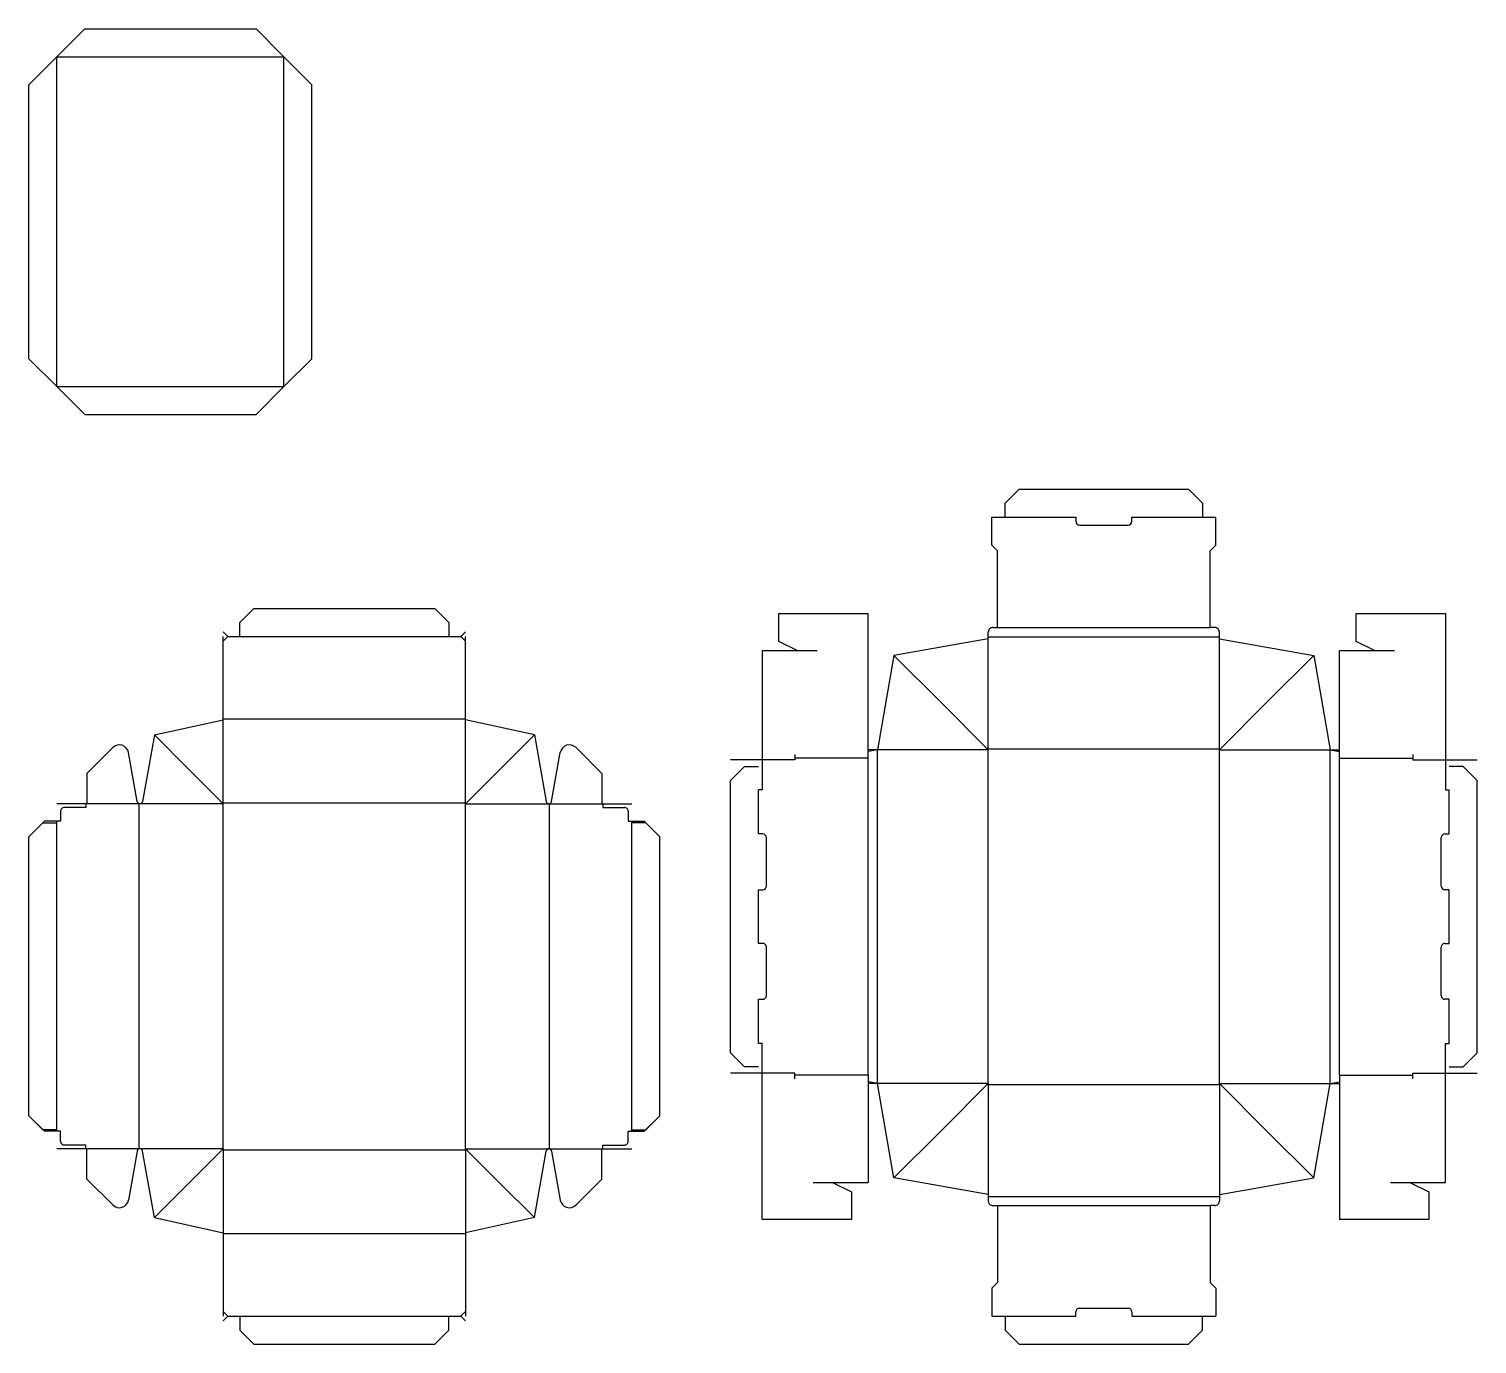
# Model space of a CAD drawing. Extents: x 0 to 777, y 0 to 705.
import ezdxf

# ---------------------------------------------------------------- set-up
doc = ezdxf.new("R2010")
doc.units = 0
for name, color, linetype in [('CREASE', 3, 'CONTINUOUS'), ('CUT', 7, 'CONTINUOUS'), ('HALFCUT', 2, 'CONTINUOUS')]:
    doc.layers.add(name, color=color, linetype=linetype)

msp = doc.modelspace()

# ---------------------------------------------------------------- linework, layer by layer
at = {"layer": 'CREASE'}
for p, q in [((15, 513.4), (15, 690.2)), ((15, 690.2), (136.8, 690.2)), ((136.8, 513.4), (136.8, 690.2)), ((15, 513.4), (136.8, 513.4)), ((519.6, 384.2), (633.6, 384.2)), ((106.7, 379.4), (141.7, 379.4)), ((196.7, 379.4), (231.7, 379.4)), ((514.6, 379.2), (638.6, 379.2)), ((514.6, 319.2), (514.6, 378.2)), ((638.6, 319.2), (638.6, 378.2)), ((489.3094, 343.9906), (464.0188, 369.2812)), ((663.8906, 343.9906), (689.1812, 369.2812)), ((104.2, 335.2), (234.2, 335.2)), ((104.2, 289.7), (104.2, 334.7)), ((234.2, 289.7), (234.2, 334.7)), ((85.7352, 308.1648), (67.2703, 326.6297)), ((252.6648, 308.1648), (271.1297, 326.6297)), ((455.1, 139.7), (455.1, 318.7)), ((514.6, 318.7), (455.1, 318.7)), ((514.6, 319.2), (638.6, 319.2)), ((514.6, 318.7), (514.6, 319.2)), ((514.6, 139.7), (514.6, 318.7)), ((638.6, 319.2), (638.6, 318.7)), ((638.6, 139.7), (638.6, 318.7)), ((638.6, 318.7), (698.1, 318.7)), ((698.1, 139.7), (698.1, 318.7)), ((450.1, 314.1986), (410.901, 314.1986)), ((450.1, 144.2), (450.1, 314.2)), ((703.1, 144.2), (703.1, 314.2)), ((703.1, 314.1986), (742.299, 314.1986)), ((59.2, 289.7), (31.098, 289.7)), ((59.2, 104.7), (59.2, 289.7)), ((104.2, 289.7), (59.2, 289.7)), ((104.2, 290.2), (234.2, 290.2)), ((104.2, 104.7), (104.2, 289.7)), ((234.2, 104.7), (234.2, 289.7)), ((234.2, 289.7), (279.2, 289.7)), ((279.2, 104.7), (279.2, 289.7)), ((279.2, 289.7), (307.302, 289.7)), ((15, 235.302), (15, 280.302)), ((323.4, 235.302), (323.4, 280.302)), ((15, 114.098), (15, 159.098)), ((323.4, 114.098), (323.4, 159.098)), ((450.1, 144.2014), (410.901, 144.2014)), ((703.1, 144.2014), (742.299, 144.2014)), ((514.6, 139.7), (455.1, 139.7)), ((514.6, 139.7), (514.6, 139.2)), ((514.6, 139.2), (638.6, 139.2)), ((514.6, 139.2), (514.6, 80.2)), ((638.6, 139.2), (638.6, 139.7)), ((638.6, 139.7), (698.1, 139.7)), ((638.6, 139.2), (638.6, 80.2)), ((489.3094, 114.4094), (464.0188, 89.1188)), ((663.8906, 114.4094), (689.1812, 89.1188)), ((59.2, 104.7), (31.098, 104.7)), ((104.2, 104.7), (59.2, 104.7)), ((104.2, 104.7), (104.2, 59.7)), ((104.2, 104.2), (234.2, 104.2)), ((234.2, 104.7), (279.2, 104.7)), ((234.2, 104.7), (234.2, 59.7)), ((279.2, 104.7), (307.302, 104.7)), ((85.7352, 86.2352), (67.2703, 67.7703)), ((252.6648, 86.2352), (271.1297, 67.7703)), ((514.6, 79.2), (638.6, 79.2)), ((519.6, 74.2), (633.6, 74.2)), ((104.2, 59.2), (234.2, 59.2)), ((106.7, 15), (141.7, 15)), ((196.7, 15), (231.7, 15))]:
    msp.add_line(p, q, dxfattribs=at)
at = {"layer": 'CUT'}
for p, q in [((15, 690.2), (30, 705.2)), ((30, 705.2), (121.8, 705.2)), ((121.8, 705.2), (136.8, 690.2)), ((0, 675.2), (15, 690.2)), ((151.8, 675.2), (136.8, 690.2)), ((0, 528.4), (0, 675.2)), ((151.8, 528.4), (151.8, 675.2)), ((15, 513.4), (0, 528.4)), ((136.8, 513.4), (151.8, 528.4)), ((15, 513.4), (30, 498.4)), ((121.8, 498.4), (136.8, 513.4)), ((30, 498.4), (121.8, 498.4)), ((523.6, 450.9), (531.1, 458.4)), ((531.1, 458.4), (622.1, 458.4)), ((622.1, 458.4), (629.6, 450.9)), ((523.6, 443.4), (523.6, 450.9)), ((629.6, 450.9), (629.6, 443.4)), ((516.6002, 428.3998), (516.6002, 443.3999)), ((561.6, 443.4), (561.6, 441.2)), ((591.6, 441.2), (591.6, 443.4)), ((636.5998, 428.3998), (636.5998, 443.3999)), ((563.6, 439.2), (589.6, 439.2)), ((519.6024, 425.3976), (516.6002, 428.3998)), ((633.5976, 425.3976), (636.5998, 428.3998)), ((519.6024, 384.2), (519.6024, 425.3976)), ((633.5976, 384.2), (633.5976, 425.3976)), ((113.2, 386.9), (120.7, 394.4)), ((120.7, 394.4), (217.7, 394.4)), ((217.7, 394.4), (225.2, 386.9)), ((402.2121, 376.6967), (402.2121, 391.6968)), ((402.2121, 391.6968), (450.1, 391.6968)), ((450.1, 314.1986), (450.1, 391.6968)), ((711.9072, 376.6967), (711.9072, 391.6968)), ((711.9072, 391.6968), (759.8, 391.6968)), ((759.8, 391.6968), (759.8, 313.239)), ((106.7, 379.4), (104.2, 381.9)), ((113.2, 379.4), (113.2, 386.9)), ((225.2, 386.9), (225.2, 379.4)), ((231.7, 379.4), (234.2, 381.9)), ((514.6, 379.2), (514.6, 381.7)), ((517.1012, 384.2), (519.6024, 384.2)), ((636.0988, 384.2), (633.5976, 384.2)), ((638.6, 379.2), (638.6, 381.7)), ((104.2, 334.7), (104.2, 379.4)), ((104.2, 376.9), (106.7, 379.4)), ((234.2, 376.9), (231.7, 379.4)), ((234.2, 334.7), (234.2, 379.4)), ((412.4815, 371.6978), (402.2121, 376.6967)), ((514.6, 378.2), (464.0188, 369.2812)), ((514.6, 378.2), (514.6, 379.2)), ((638.6, 378.2), (638.6, 379.2)), ((638.6, 378.2), (689.1812, 369.2812)), ((722.1801, 371.6978), (711.9072, 376.6967)), ((422.7508, 371.6978), (393.4, 371.6978)), ((393.4, 371.6978), (393.4, 313.239)), ((464.0188, 369.2812), (455.1, 318.7)), ((689.1812, 369.2812), (698.1, 318.7)), ((703.1, 314.1986), (703.1, 371.6978)), ((732.4495, 371.6978), (703.1, 371.6978)), ((514.6, 318.7), (489.3094, 343.9906)), ((638.6, 318.7), (663.8906, 343.9906)), ((67.2703, 326.6297), (104.2, 334.7)), ((271.1297, 326.6297), (234.2, 334.7)), ((67.2703, 326.6297), (60.9772, 290.9395)), ((271.1297, 326.6297), (277.4228, 290.9395)), ((44.938, 319.838), (31.098, 305.998)), ((293.462, 319.838), (307.302, 305.998)), ((455.1, 318.7), (450.1, 318.7)), ((455.1, 318.7), (450.1, 317.8181)), ((698.1, 318.7), (703.1, 318.7)), ((698.1, 318.7), (703.1, 317.8181)), ((58.0228, 290.9395), (53.3975, 317.1707)), ((280.3772, 290.9395), (285.0025, 317.1707)), ((393.4, 313.239), (376.4, 313.239)), ((410.901, 313.239), (393.4, 313.239)), ((393.4, 313.239), (393.4, 297.1982)), ((410.901, 316.1988), (410.901, 314.1986)), ((410.901, 314.1986), (410.901, 313.239)), ((742.299, 316.1988), (742.299, 314.1986)), ((742.299, 314.1986), (742.299, 313.239)), ((742.299, 313.239), (759.8, 313.239)), ((759.8, 313.239), (776.8, 313.239)), ((759.8, 313.239), (759.8, 297.1982)), ((31.098, 305.998), (31.098, 289.7)), ((104.2, 289.7), (85.7352, 308.1648)), ((234.2, 289.7), (252.6648, 308.1648)), ((307.302, 305.998), (307.302, 289.7)), ((376.4, 302.2), (383.9, 309.7)), ((383.9, 309.7), (391.4, 309.7)), ((769.3, 309.7), (761.8, 309.7)), ((776.8, 302.2), (769.3, 309.7)), ((376.4, 156.2), (376.4, 302.2)), ((393.4, 297.1982), (391.4, 297.1982)), ((759.8, 297.1982), (761.8, 297.1982)), ((776.8, 156.2), (776.8, 302.2)), ((31.098, 289.7), (15, 289.7)), ((30.4995, 287.7), (18.9988, 287.7)), ((30.4995, 289.7), (30.4995, 287.7)), ((307.302, 289.7), (323.4, 289.7)), ((307.9005, 289.7), (307.9005, 287.7)), ((307.9005, 287.7), (319.4012, 287.7)), ((8.2991, 280.302), (0, 272.002)), ((16.9987, 280.302), (8.2991, 280.302)), ((16.9987, 285.7), (16.9987, 280.302)), ((321.4013, 285.7), (321.4013, 280.302)), ((321.4013, 280.302), (330.1009, 280.302)), ((330.1009, 280.302), (338.4, 272.002)), ((0, 272.002), (7.5, 279.502)), ((0, 122.398), (0, 272.002)), ((7.5, 279.502), (15, 279.502)), ((330.9, 279.502), (323.4, 279.502)), ((338.4, 272.002), (330.9, 279.502)), ((338.4, 122.398), (338.4, 272.002)), ((393.6, 273.5385), (391.4, 273.5385)), ((759.6, 273.5385), (761.8, 273.5385)), ((395.6, 245.5385), (395.6, 271.5385)), ((757.6, 245.5385), (757.6, 271.5385)), ((391.4, 243.5385), (393.6, 243.5385)), ((761.8, 243.5385), (759.6, 243.5385)), ((393.6, 214.8615), (391.4, 214.8615)), ((395.6, 186.8615), (395.6, 212.8615)), ((757.6, 186.8615), (757.6, 212.8615)), ((759.6, 214.8615), (761.8, 214.8615)), ((391.4, 184.8615), (393.6, 184.8615)), ((761.8, 184.8615), (759.6, 184.8615)), ((383.9, 148.7), (376.4, 156.2)), ((393.4, 161.2018), (391.4, 161.2018)), ((393.4, 145.161), (393.4, 161.2018)), ((759.8, 145.161), (759.8, 161.2018)), ((759.8, 161.2018), (761.8, 161.2018)), ((769.3, 148.7), (776.8, 156.2)), ((391.4, 148.7), (383.9, 148.7)), ((761.8, 148.7), (769.3, 148.7)), ((393.4, 145.161), (376.4, 145.161)), ((393.4, 66.7032), (393.4, 145.161)), ((410.901, 145.161), (393.4, 145.161)), ((410.901, 144.2014), (410.901, 145.161)), ((410.901, 142.2012), (410.901, 144.2014)), ((450.1, 144.2014), (450.1, 86.7022)), ((455.1, 139.7), (450.1, 140.5819)), ((698.1, 139.7), (703.1, 140.5819)), ((703.1, 144.2014), (703.1, 66.7032)), ((742.299, 145.161), (759.8, 145.161)), ((742.299, 144.2014), (742.299, 145.161)), ((742.299, 142.2012), (742.299, 144.2014)), ((759.8, 86.7022), (759.8, 145.161)), ((759.8, 145.161), (776.8, 145.161)), ((455.1, 139.7), (450.1, 139.7)), ((464.0188, 89.1188), (455.1, 139.7)), ((514.6, 139.7), (489.3094, 114.4094)), ((638.6, 139.7), (663.8906, 114.4094)), ((689.1812, 89.1188), (698.1, 139.7)), ((698.1, 139.7), (703.1, 139.7)), ((7.5, 114.898), (0, 122.398)), ((8.2991, 114.098), (0, 122.398)), ((330.1009, 114.098), (338.4, 122.398)), ((330.9, 114.898), (338.4, 122.398)), ((15, 114.898), (7.5, 114.898)), ((16.9987, 114.098), (8.2991, 114.098)), ((16.9987, 108.7), (16.9987, 114.098)), ((321.4013, 108.7), (321.4013, 114.098)), ((321.4013, 114.098), (330.1009, 114.098)), ((323.4, 114.898), (330.9, 114.898)), ((31.098, 104.7), (15, 104.7)), ((30.4995, 106.7), (18.9988, 106.7)), ((30.4995, 104.7), (30.4995, 106.7)), ((31.098, 88.402), (31.098, 104.7)), ((58.0228, 103.4605), (53.3975, 77.2293)), ((67.2703, 67.7703), (60.9772, 103.4605)), ((104.2, 104.7), (85.7352, 86.2352)), ((234.2, 104.7), (252.6648, 86.2352)), ((271.1297, 67.7703), (277.4228, 103.4605)), ((280.3772, 103.4605), (285.0025, 77.2293)), ((307.302, 104.7), (323.4, 104.7)), ((307.302, 88.402), (307.302, 104.7)), ((307.9005, 104.7), (307.9005, 106.7)), ((307.9005, 106.7), (319.4012, 106.7)), ((44.938, 74.562), (31.098, 88.402)), ((293.462, 74.562), (307.302, 88.402)), ((420.7505, 86.7022), (450.1, 86.7022)), ((431.0199, 86.7022), (441.2928, 81.7033)), ((514.6, 80.2), (464.0188, 89.1188)), ((638.6, 80.2), (689.1812, 89.1188)), ((730.4492, 86.7022), (759.8, 86.7022)), ((740.7185, 86.7022), (750.9879, 81.7033)), ((441.2928, 81.7033), (441.2928, 66.7032)), ((514.6, 80.2), (514.6, 79.2)), ((514.6, 79.2), (514.6, 76.7)), ((638.6, 80.2), (638.6, 79.2)), ((638.6, 79.2), (638.6, 76.7)), ((750.9879, 81.7033), (750.9879, 66.7032)), ((517.1012, 74.2), (519.6024, 74.2)), ((519.6024, 74.2), (519.6024, 33.0024)), ((636.0988, 74.2), (633.5976, 74.2)), ((633.5976, 74.2), (633.5976, 33.0024)), ((67.2703, 67.7703), (104.2, 59.7)), ((271.1297, 67.7703), (234.2, 59.7)), ((441.2928, 66.7032), (393.4, 66.7032)), ((750.9879, 66.7032), (703.1, 66.7032)), ((104.2, 59.7), (104.2, 15)), ((234.2, 59.7), (234.2, 15)), ((519.6024, 33.0024), (516.6002, 30.0002)), ((633.5976, 33.0024), (636.5998, 30.0002)), ((516.6002, 30.0002), (516.6002, 15.0001)), ((636.5998, 30.0002), (636.5998, 15.0001)), ((106.7, 15), (104.2, 17.5)), ((231.7, 15), (234.2, 17.5)), ((561.6, 15), (561.6, 17.2)), ((563.6, 19.2), (589.6, 19.2)), ((591.6, 17.2), (591.6, 15)), ((104.2, 12.5), (106.7, 15)), ((113.2, 15), (113.2, 7.5)), ((225.2, 7.5), (225.2, 15)), ((234.2, 12.5), (231.7, 15)), ((523.6, 15), (523.6, 7.5)), ((629.6, 7.5), (629.6, 15)), ((113.2, 7.5), (120.7, 0)), ((120.7, 0), (217.7, 0)), ((217.7, 0), (225.2, 7.5)), ((523.6, 7.5), (531.1, 0)), ((531.1, 0), (622.1, 0)), ((622.1, 0), (629.6, 7.5))]:
    msp.add_line(p, q, dxfattribs=at)
for centre, radius, start, end in [((563.6, 441.2), 2, 180, 270), ((589.6, 441.2), 2, 270, 0), ((517.1, 381.7), 2.5, 89.9725, 180), ((636.1, 381.7), 2.5, 360, 90.0275), ((48.4735, 316.3024), 5, 10, 135), ((289.9265, 316.3024), 5, 45, 170), ((18.9987, 285.7), 2, 89.9971, 180), ((59.5, 291.2), 1.5, 190, 350), ((278.9, 291.2), 1.5, 190, 350), ((319.4013, 285.7), 2, 360, 90.0029), ((393.6, 271.5385), 2, 0, 90), ((759.6, 271.5385), 2, 90, 180), ((393.6, 245.5385), 2, 270, 0), ((759.6, 245.5385), 2, 180, 270), ((393.6, 212.8615), 2, 0, 90), ((759.6, 212.8615), 2, 90, 180), ((393.6, 186.8615), 2, 270, 0), ((759.6, 186.8615), 2, 180, 270), ((18.9987, 108.7), 2, 180, 270.0029), ((59.5, 103.2), 1.5, 10, 170), ((278.9, 103.2), 1.5, 10, 170), ((319.4013, 108.7), 2, 269.9971, 0), ((48.4735, 78.0976), 5, 225, 350), ((289.9265, 78.0976), 5, 190, 315), ((517.1, 76.7), 2.5, 180, 270.0275), ((636.1, 76.7), 2.5, 269.9725, 0), ((563.6, 17.2), 2, 90, 180), ((589.6, 17.2), 2, 0, 90)]:
    msp.add_arc(centre, radius, start, end, dxfattribs=at)
at = {"layer": 'HALFCUT'}
for p, q in [((516.6002, 443.4), (561.6, 443.4)), ((591.6, 443.4), (636.5998, 443.4)), ((141.7, 379.4), (196.7, 379.4)), ((391.4, 273.5385), (391.4, 297.1982)), ((761.8, 273.5385), (761.8, 297.1982)), ((391.4, 214.8615), (391.4, 243.5385)), ((761.8, 214.8615), (761.8, 243.5385)), ((15, 159.098), (15, 235.302)), ((323.4, 159.098), (323.4, 235.302)), ((391.4, 161.2018), (391.4, 184.8615)), ((761.8, 161.2018), (761.8, 184.8615)), ((141.7, 15), (196.7, 15)), ((516.6002, 15), (561.6, 15)), ((591.6, 15), (636.5998, 15))]:
    msp.add_line(p, q, dxfattribs=at)

doc.saveas('drawing.dxf')
